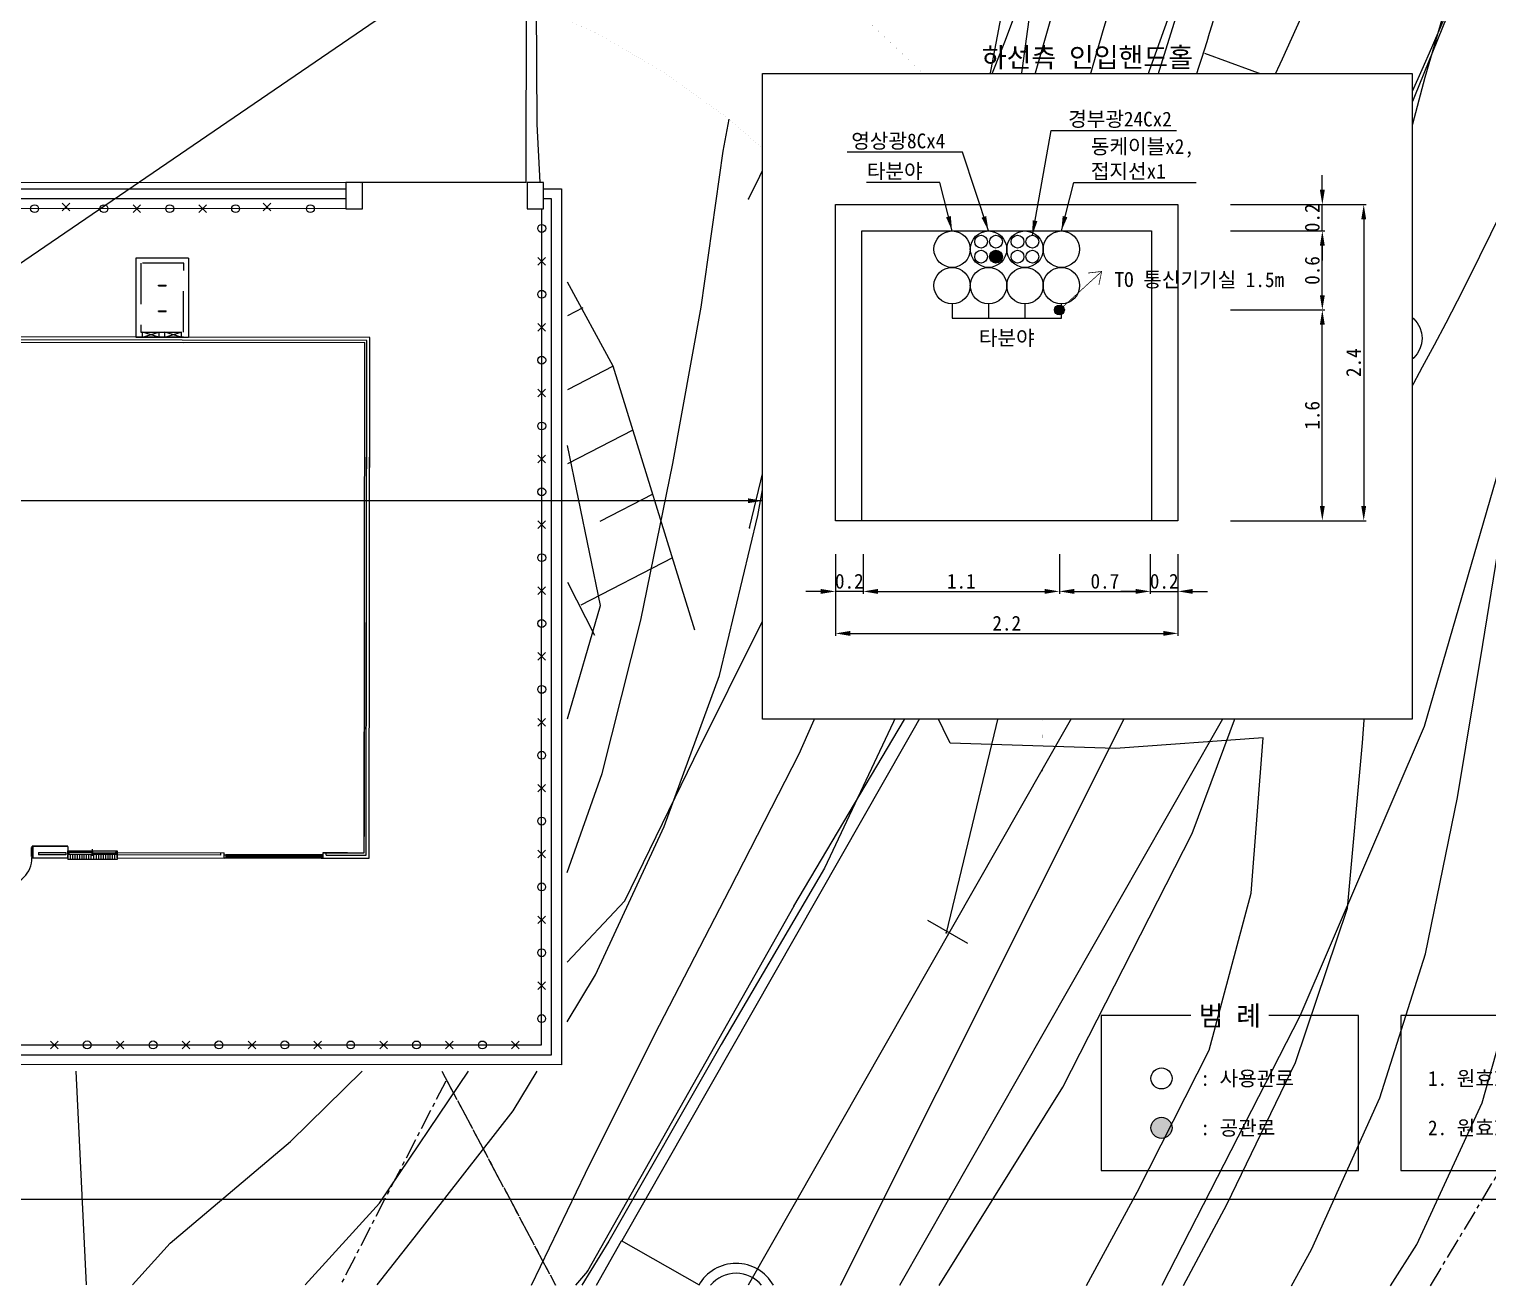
# Model space of a CAD drawing. Extents: x -137 to 172, y -7 to 127.
# Drawn here: x 54.57 to 98.86, y -1.41 to 36.76 of the extents above; entities that cross this region are included whole.
import ezdxf
from ezdxf.enums import TextEntityAlignment as Align

# ---------------------------------------------------------------- set-up
doc = ezdxf.new("R2010")
doc.units = 0
doc.set_wipeout_variables(frame=1)
doc.linetypes.add('CENTER', pattern=[2, 1.25, -0.25, 0.25, -0.25])
doc.linetypes.add('HIDDEN', pattern=[0.375, 0.25, -0.125])
doc.layers.get('Defpoints').update_dxf_attribs({"linetype": 'CONTINUOUS'})
for name, color, linetype in [('TT-BASE', 253, 'CONTINUOUS'), ('TX-LINE', 2, 'CONTINUOUS'), ('TZ-DIMS', 1, 'CONTINUOUS'), ('TZ-LEAL', 1, 'CONTINUOUS'), ('TZ-LINE', 7, 'CONTINUOUS'), ('TZ-TEX2', 3, 'CONTINUOUS'), ('TZ-TEXT', 6, 'CONTINUOUS')]:
    doc.layers.add(name, color=color, linetype=linetype)
doc.layers.add('TX-PAPR', color=2, linetype='CONTINUOUS', plot=False)
doc.styles.get("Standard").update_dxf_attribs({"font": 'GulimChe.ttf'})
doc.dimstyles.new('D150', dxfattribs={"dimscale": 0.15, "dimtxt": 3, "dimasz": 3, "dimexe": 0.5, "dimexo": 0.5, "dimgap": 0.5, "dimtad": 1, "dimdec": 0, "dimzin": 1, "dimdsep": 46, "dimlunit": 6, "dimtxsty": 'Standard', "dimcen": 1, "dimclrd": 1, "dimclre": 1, "dimclrt": 3, "dimadec": 0, "dimazin": 0, "dimtfac": 1, "dimtdec": 0, "dimtix": 1, "dimtmove": 2, "dimatfit": 3, "dimfxl": 0, "dimtvp": 2, "dimlwd": -1, "dimlwe": -1, "dimarcsym": 0})
doc.dimstyles.new('지시선150', dxfattribs={"dimscale": 0.15, "dimtxt": 3, "dimasz": 3, "dimexe": 0.5, "dimexo": 0.5, "dimgap": 0.5, "dimtad": 1, "dimdec": 0, "dimzin": 1, "dimdsep": 46, "dimlunit": 6, "dimtxsty": 'Standard', "dimcen": 1, "dimclrd": 6, "dimclre": 6, "dimclrt": 3, "dimadec": 0, "dimazin": 0, "dimtfac": 1, "dimtdec": 0, "dimtix": 1, "dimtmove": 2, "dimatfit": 3, "dimfxl": 0, "dimtvp": 2, "dimlwd": -1, "dimlwe": -1, "dimarcsym": 0})

# ---------------------------------------------------------------- blocks, each defined once
blk = doc.blocks.new('A$C7DB278B4')
at = {"layer": 'TT-BASE'}
for p, q in [((17, 50), (1470, 50)), ((21, 55), (21, 95)), ((21, 95), (59, 95)), ((21, 55), (59, 55)), ((30, 150), (1483, 150)), ((59, 80), (53, 78)), ((53, 78), (53, 72)), ((59, 70), (53, 72)), ((736, 77), (55, 77)), ((55, 77), (55, 73)), ((736, 73), (55, 73)), ((59, 95), (732, 95)), ((59, 80), (59, 95)), ((59, 81), (61, 80)), ((59, 69), (61, 71)), ((59, 55), (59, 70)), ((59, 55), (732, 55)), ((61, 80), (62, 79)), ((61, 71), (62, 72)), ((62, 79), (62, 77)), ((62, 72), (62, 73)), ((730, 80), (729, 79)), ((729, 79), (729, 77)), ((729, 72), (729, 73)), ((730, 71), (729, 72)), ((732, 81), (730, 80)), ((732, 69), (730, 71)), ((732, 105), (732, 145)), ((732, 145), (767, 145)), ((732, 105), (767, 105)), ((767, 95), (732, 95)), ((732, 95), (732, 80)), ((732, 80), (738, 78)), ((732, 70), (738, 72)), ((732, 70), (732, 55)), ((767, 55), (732, 55)), ((736, 77), (736, 73)), ((738, 78), (738, 72)), ((750, 200), (750, 0)), ((767, 130), (762, 128)), ((762, 122), (762, 128)), ((767, 120), (762, 122)), ((764, 123), (764, 127)), ((764, 127), (1445, 127)), ((764, 123), (1445, 123)), ((767, 130), (767, 145)), ((767, 145), (1441, 145)), ((767, 131), (770, 129)), ((767, 119), (770, 120)), ((767, 105), (767, 120)), ((767, 105), (1441, 105)), ((767, 95), (767, 55)), ((770, 129), (771, 128)), ((770, 120), (771, 121)), ((771, 128), (771, 127)), ((771, 121), (771, 123)), ((1438, 128), (1437, 127)), ((1438, 121), (1437, 123)), ((1439, 129), (1438, 128)), ((1439, 120), (1438, 121)), ((1441, 131), (1439, 129)), ((1441, 119), (1439, 120)), ((1479, 145), (1441, 145)), ((1441, 145), (1441, 130)), ((1441, 130), (1447, 128)), ((1441, 120), (1447, 122)), ((1441, 120), (1441, 105)), ((1479, 105), (1441, 105)), ((1445, 123), (1445, 127)), ((1447, 122), (1447, 128)), ((1479, 145), (1479, 105))]:
    blk.add_line(p, q, dxfattribs=at)
for points in [[(0, 50), (17, 50), (17, 99), (30, 99), (30, 101), (30, 150), (0, 150)], [(1500, 150), (1483, 150), (1483, 101), (1470, 101), (1470, 99), (1470, 50), (1500, 50)]]:
    blk.add_lwpolyline(points, close=True, dxfattribs=at)
blk = doc.blocks.new('*D18')
at = {"layer": 'Defpoints', "color": 0}
for p in [(79.054, 20.888), (79.894, 20.888), (79.054, 19.685)]:
    blk.add_point(p, dxfattribs=at)
at = {"layer": 'TZ-LINE', "color": 1}
for p, q in [((79.054, 20.813), (79.054, 19.61)), ((79.894, 20.813), (79.894, 19.61)), ((78.604, 19.685), (78.154, 19.685)), ((79.894, 19.685), (79.054, 19.685)), ((80.344, 19.685), (80.794, 19.685))]:
    blk.add_line(p, q, dxfattribs=at)
for points in [[(78.604, 19.76), (78.604, 19.61), (79.054, 19.685)], [(80.344, 19.76), (80.344, 19.61), (79.894, 19.685)]]:
    blk.add_solid(points, dxfattribs=at)
at = {"layer": 'TZ-LINE', "color": 3, "insert": (79.474, 19.991), "char_height": 0.45, "attachment_point": 5}
blk.add_mtext('0.2', dxfattribs=at)
blk = doc.blocks.new('*D19')
at = {"layer": 'Defpoints', "color": 0}
for p in [(88.614, 20.888), (89.454, 20.888), (89.454, 19.685)]:
    blk.add_point(p, dxfattribs=at)
at = {"layer": 'TZ-LINE', "color": 1}
for p, q in [((88.614, 20.813), (88.614, 19.61)), ((89.454, 20.813), (89.454, 19.61)), ((88.164, 19.685), (87.714, 19.685)), ((88.614, 19.685), (89.454, 19.685)), ((89.904, 19.685), (90.354, 19.685))]:
    blk.add_line(p, q, dxfattribs=at)
for points in [[(88.164, 19.76), (88.164, 19.61), (88.614, 19.685)], [(89.904, 19.76), (89.904, 19.61), (89.454, 19.685)]]:
    blk.add_solid(points, dxfattribs=at)
at = {"layer": 'TZ-LINE', "color": 3, "insert": (89.034, 19.991), "char_height": 0.45, "attachment_point": 5}
blk.add_mtext('0.2', dxfattribs=at)
blk = doc.blocks.new('*D20')
at = {"layer": 'Defpoints', "color": 0}
for p in [(79.054, 20.888), (89.454, 20.888), (89.454, 18.409)]:
    blk.add_point(p, dxfattribs=at)
at = {"layer": 'TZ-LINE', "color": 1}
for p, q in [((79.054, 20.813), (79.054, 18.334)), ((89.454, 20.813), (89.454, 18.334)), ((79.504, 18.409), (89.004, 18.409))]:
    blk.add_line(p, q, dxfattribs=at)
for points in [[(79.504, 18.484), (79.504, 18.334), (79.054, 18.409)], [(89.004, 18.484), (89.004, 18.334), (89.454, 18.409)]]:
    blk.add_solid(points, dxfattribs=at)
at = {"layer": 'TZ-LINE', "color": 3, "insert": (84.254, 18.715), "char_height": 0.45, "attachment_point": 5}
blk.add_mtext('2.2', dxfattribs=at)
blk = doc.blocks.new('*D21')
at = {"layer": 'Defpoints', "color": 0}
for p in [(79.894, 20.888), (85.854, 20.888), (85.854, 19.685)]:
    blk.add_point(p, dxfattribs=at)
at = {"layer": 'TZ-LINE', "color": 1}
for p, q in [((79.894, 20.813), (79.894, 19.61)), ((85.854, 20.813), (85.854, 19.61)), ((80.344, 19.685), (85.404, 19.685))]:
    blk.add_line(p, q, dxfattribs=at)
for points in [[(80.344, 19.76), (80.344, 19.61), (79.894, 19.685)], [(85.404, 19.76), (85.404, 19.61), (85.854, 19.685)]]:
    blk.add_solid(points, dxfattribs=at)
at = {"layer": 'TZ-LINE', "color": 3, "insert": (82.874, 19.991), "char_height": 0.45, "attachment_point": 5}
blk.add_mtext('1.1', dxfattribs=at)
blk = doc.blocks.new('*D22')
at = {"layer": 'Defpoints', "color": 0}
for p in [(85.854, 20.888), (88.614, 20.888), (88.614, 19.685)]:
    blk.add_point(p, dxfattribs=at)
at = {"layer": 'TZ-LINE', "color": 1}
for p, q in [((85.854, 20.813), (85.854, 19.61)), ((88.614, 20.813), (88.614, 19.61)), ((86.304, 19.685), (88.164, 19.685))]:
    blk.add_line(p, q, dxfattribs=at)
for points in [[(86.304, 19.76), (86.304, 19.61), (85.854, 19.685)], [(88.164, 19.76), (88.164, 19.61), (88.614, 19.685)]]:
    blk.add_solid(points, dxfattribs=at)
at = {"layer": 'TZ-LINE', "color": 3, "insert": (87.234, 19.991), "char_height": 0.45, "attachment_point": 5}
blk.add_mtext('0.7', dxfattribs=at)
blk = doc.blocks.new('*D23')
at = {"layer": 'Defpoints', "color": 0}
for p in [(90.971, 28.232), (93.837, 28.232), (90.971, 21.832)]:
    blk.add_point(p, dxfattribs=at)
at = {"layer": 'TZ-LINE', "color": 1}
for p, q in [((91.046, 28.232), (93.912, 28.232)), ((93.837, 22.282), (93.837, 27.782)), ((91.046, 21.832), (93.912, 21.832))]:
    blk.add_line(p, q, dxfattribs=at)
for points in [[(93.762, 27.782), (93.912, 27.782), (93.837, 28.232)], [(93.762, 22.282), (93.912, 22.282), (93.837, 21.832)]]:
    blk.add_solid(points, dxfattribs=at)
at = {"layer": 'TZ-LINE', "color": 3, "insert": (93.531, 25.032), "char_height": 0.45, "attachment_point": 5, "rotation": 90}
blk.add_mtext('1.6', dxfattribs=at)
blk = doc.blocks.new('*D24')
at = {"layer": 'Defpoints', "color": 0}
for p in [(90.971, 30.632), (93.837, 30.632), (90.971, 28.232)]:
    blk.add_point(p, dxfattribs=at)
at = {"layer": 'TZ-LINE', "color": 1}
for p, q in [((91.046, 30.632), (93.912, 30.632)), ((93.837, 28.682), (93.837, 30.182)), ((91.046, 28.232), (93.912, 28.232))]:
    blk.add_line(p, q, dxfattribs=at)
for points in [[(93.762, 30.182), (93.912, 30.182), (93.837, 30.632)], [(93.762, 28.682), (93.912, 28.682), (93.837, 28.232)]]:
    blk.add_solid(points, dxfattribs=at)
at = {"layer": 'TZ-LINE', "color": 3, "insert": (93.531, 29.432), "char_height": 0.45, "attachment_point": 5, "rotation": 90}
blk.add_mtext('0.6', dxfattribs=at)
blk = doc.blocks.new('*D25')
at = {"layer": 'Defpoints', "color": 0}
for p in [(90.971, 31.432), (93.837, 31.432), (90.971, 30.632)]:
    blk.add_point(p, dxfattribs=at)
at = {"layer": 'TZ-LINE', "color": 1}
for p, q in [((93.837, 31.882), (93.837, 32.332)), ((91.046, 31.432), (93.912, 31.432)), ((93.837, 30.632), (93.837, 31.432)), ((91.046, 30.632), (93.912, 30.632)), ((93.837, 30.182), (93.837, 29.732))]:
    blk.add_line(p, q, dxfattribs=at)
for points in [[(93.762, 31.882), (93.912, 31.882), (93.837, 31.432)], [(93.762, 30.182), (93.912, 30.182), (93.837, 30.632)]]:
    blk.add_solid(points, dxfattribs=at)
at = {"layer": 'TZ-LINE', "color": 3, "insert": (93.531, 31.032), "char_height": 0.45, "attachment_point": 5, "rotation": 90}
blk.add_mtext('0.2', dxfattribs=at)
blk = doc.blocks.new('*D26')
at = {"layer": 'Defpoints', "color": 0}
for p in [(90.971, 31.432), (90.971, 21.832), (95.094, 21.832)]:
    blk.add_point(p, dxfattribs=at)
at = {"layer": 'TZ-LINE', "color": 1}
for p, q in [((91.046, 31.432), (95.169, 31.432)), ((95.094, 30.982), (95.094, 22.282)), ((91.046, 21.832), (95.169, 21.832))]:
    blk.add_line(p, q, dxfattribs=at)
for points in [[(95.019, 30.982), (95.169, 30.982), (95.094, 31.432)], [(95.019, 22.282), (95.169, 22.282), (95.094, 21.832)]]:
    blk.add_solid(points, dxfattribs=at)
at = {"layer": 'TZ-LINE', "color": 3, "insert": (94.788, 26.632), "char_height": 0.45, "attachment_point": 5, "rotation": 90}
blk.add_mtext('2.4', dxfattribs=at)

msp = doc.modelspace()

# ---------------------------------------------------------------- hatches: boundary and pattern name
at = {"layer": 'TZ-LINE', "ltscale": 2}
h = msp.add_hatch(color=256, dxfattribs=at)
h.dxf.hatch_style = 1
h.paths.add_polyline_path([(88.632, 3.392, 1), (89.272, 3.392, 1)])

# ---------------------------------------------------------------- linework, layer by layer
at = {"layer": 'TT-BASE', "linetype": 'ByBlock'}
for p, q in [((69.664, 32.108), (69.68, 50.947)), ((25.134, 31.914), (64.186, 31.909)), ((70.186, 31.909), (70.709, 31.909)), ((70.211, 31.909), (70.734, 31.909)), ((70.734, 31.909), (70.731, 5.309)), ((64.186, 31.609), (25.434, 31.614)), ((70.409, 31.609), (70.186, 31.609)), ((70.434, 31.609), (70.211, 31.609)), ((70.431, 5.609), (70.434, 31.609)), ((64.186, 31.309), (25.734, 31.314)), ((70.131, 5.909), (70.134, 31.309)), ((25.731, 5.914), (70.131, 5.909)), ((25.431, 5.614), (70.431, 5.609)), ((70.731, 5.309), (25.131, 5.314))]:
    msp.add_line(p, q, dxfattribs=at)
at = {"layer": 'TT-BASE', "linetype": 'Continuous'}
for p, q in [((96.962, 35.305), (99.701, 44.751)), ((96.962, 35.305), (99.701, 44.751)), ((90.835, 41.812), (88.282, 34.678)), ((90.835, 41.812), (88.282, 34.678)), ((87.18, 36.726), (88.557, 41.3)), ((87.18, 36.726), (88.557, 41.3)), ((84.194, 36.379), (85.965, 41.072)), ((84.194, 36.379), (85.965, 41.072)), ((83.409, 33.564), (84.22, 37.882)), ((83.409, 33.564), (84.22, 37.882)), ((69.999, 33.879), (69.976, 37.495)), ((69.999, 33.879), (69.976, 37.495)), ((84.37, 32.784), (85.738, 37.557)), ((84.37, 32.784), (85.738, 37.557)), ((97.754, 37.459), (93.881, 27.933)), ((83.184, 33.833), (84.194, 36.379)), ((83.184, 33.833), (84.194, 36.379)), ((85.898, 32.258), (87.18, 36.726)), ((85.898, 32.258), (87.18, 36.726)), ((94.683, 26.683), (96.962, 35.305)), ((94.683, 26.683), (96.962, 35.305)), ((83.958, 32.884), (84.602, 34.62)), ((88.282, 34.678), (86.234, 29.533)), ((88.282, 34.678), (86.234, 29.533)), ((70.086, 32.108), (69.999, 33.879)), ((70.086, 32.108), (69.999, 33.879)), ((75.647, 33.056), (75.824, 34.026)), ((75.647, 33.056), (75.824, 34.026)), ((74.978, 28.317), (75.647, 33.056)), ((74.978, 28.317), (75.647, 33.056)), ((84.279, 32.465), (84.37, 32.784)), ((84.279, 32.465), (84.37, 32.784)), ((85.565, 30.622), (85.898, 32.258)), ((85.565, 30.622), (85.898, 32.258)), ((87.781, 31.942), (86.953, 28.232)), ((78.432, 31.39), (78.47, 31.603)), ((78.432, 31.39), (78.47, 31.603)), ((77.559, 26.742), (78.432, 31.39)), ((77.559, 26.742), (78.432, 31.39)), ((80.521, 27.588), (80.942, 28.545)), ((80.521, 27.588), (80.942, 28.545)), ((88.829, 28.482), (87.748, 26.587)), ((74.111, 23.569), (74.978, 28.317)), ((74.111, 23.569), (74.978, 28.317)), ((93.881, 27.933), (79.197, -1.393)), ((78.635, 23.19), (80.521, 27.588)), ((78.635, 23.19), (80.521, 27.588)), ((80.191, 22.732), (81.832, 27.155)), ((91.761, 27.066), (92.978, 26.374)), ((91.761, 27.066), (92.978, 26.374)), ((76.691, 21.994), (77.559, 26.742)), ((76.691, 21.994), (77.559, 26.742)), ((81.222, 23.518), (82.077, 26.734)), ((81.222, 23.518), (82.077, 26.734)), ((92.575, 26.779), (88.507, 24.726)), ((92.575, 26.779), (88.507, 24.726)), ((92.359, 18.959), (94.683, 26.683)), ((92.359, 18.959), (94.683, 26.683)), ((95.58, 24.724), (92.575, 26.779)), ((95.58, 24.724), (92.575, 26.779)), ((92.304, 26.501), (76.398, -1.391)), ((81.731, 23.343), (82.463, 26.029)), ((81.731, 23.343), (82.463, 26.029)), ((95.778, 24.519), (81.001, -1.394)), ((95.416, 19.911), (95.58, 24.724)), ((95.416, 19.911), (95.58, 24.724)), ((99.585, 24.721), (96.93, 15.58)), ((99.585, 24.721), (96.93, 15.58)), ((71.92, 19.256), (70.912, 24.112)), ((71.92, 19.256), (70.912, 24.112)), ((73.143, 18.816), (74.111, 23.569)), ((73.143, 18.816), (74.111, 23.569)), ((79.84, 19.045), (81.222, 23.518)), ((79.84, 19.045), (81.222, 23.518)), ((76.848, 18.797), (78.635, 23.19)), ((76.848, 18.797), (78.635, 23.19)), ((80.868, 18.494), (81.731, 23.343)), ((80.868, 18.494), (81.731, 23.343)), ((83.795, 23.051), (83.488, 22.228)), ((83.795, 23.051), (83.488, 22.228)), ((98.71, 18.07), (99.478, 22.814)), ((98.71, 18.07), (99.478, 22.814)), ((83.488, 22.228), (80.896, 15.893)), ((83.488, 22.228), (80.896, 15.893)), ((75.528, 17.131), (76.691, 21.994)), ((75.528, 17.131), (76.691, 21.994)), ((84.493, 20.878), (72.562, -0.044)), ((95.052, 15.087), (95.416, 19.911)), ((95.052, 15.087), (95.416, 19.911)), ((70.911, 15.819), (71.92, 19.256)), ((70.911, 15.819), (71.92, 19.256)), ((84.845, 19.412), (82.417, 9.31)), ((71.97, 14.152), (73.143, 18.816)), ((71.97, 14.152), (73.143, 18.816)), ((74.752, 14.589), (76.848, 18.797)), ((74.752, 14.589), (76.848, 18.797)), ((77.948, 14.747), (79.84, 19.045)), ((77.948, 14.747), (79.84, 19.045)), ((89.882, 12.33), (92.359, 18.959)), ((89.882, 12.33), (92.359, 18.959)), ((82.538, 15.072), (80.868, 18.494)), ((82.538, 15.072), (80.868, 18.494)), ((97.937, 13.427), (98.71, 18.07)), ((97.937, 13.427), (98.71, 18.07)), ((73.852, 12.543), (75.528, 17.131)), ((73.852, 12.543), (75.528, 17.131)), ((80.896, 15.893), (78.72, 11.28)), ((80.896, 15.893), (78.72, 11.28)), ((96.93, 15.58), (93.158, 6.784)), ((96.93, 15.58), (93.158, 6.784)), ((87.552, 14.918), (82.538, 15.072)), ((87.552, 14.918), (82.538, 15.072)), ((92.041, 15.239), (87.552, 14.918)), ((92.041, 15.239), (87.552, 14.918)), ((91.673, 10.515), (92.041, 15.239)), ((91.673, 10.515), (92.041, 15.239)), ((94.599, 10.059), (95.052, 15.087)), ((94.599, 10.059), (95.052, 15.087)), ((75.848, 10.638), (77.948, 14.747)), ((75.848, 10.638), (77.948, 14.747)), ((72.661, 10.282), (74.752, 14.589)), ((72.661, 10.282), (74.752, 14.589)), ((70.91, 11.147), (71.97, 14.152)), ((70.91, 11.147), (71.97, 14.152)), ((96.97, 8.673), (97.937, 13.427)), ((96.97, 8.673), (97.937, 13.427)), ((71.771, 8.035), (73.852, 12.543)), ((71.771, 8.035), (73.852, 12.543)), ((85.955, 4.628), (89.882, 12.33)), ((85.955, 4.628), (89.882, 12.33)), ((78.72, 11.28), (75.579, 5.92)), ((78.72, 11.28), (75.579, 5.92)), ((73.562, 6.221), (75.848, 10.638)), ((73.562, 6.221), (75.848, 10.638)), ((70.91, 8.426), (72.661, 10.282)), ((70.91, 8.426), (72.661, 10.282)), ((90.405, 5.747), (91.673, 10.515)), ((90.405, 5.747), (91.673, 10.515)), ((77.785, 10.127), (71.519, -0.962)), ((93.027, 5.376), (94.599, 10.059)), ((93.027, 5.376), (94.599, 10.059)), ((81.85, 9.696), (83.066, 9.002)), ((81.85, 9.696), (83.066, 9.002)), ((95.583, 4.3), (96.97, 8.673)), ((95.583, 4.3), (96.97, 8.673)), ((98.694, 4.152), (99.971, 8.721)), ((98.694, 4.152), (99.971, 8.721)), ((70.91, 6.614), (71.771, 8.035)), ((70.91, 6.614), (71.771, 8.035)), ((93.158, 6.784), (88.961, -1.401)), ((93.158, 6.784), (88.961, -1.401)), ((71.466, 2.013), (73.562, 6.221)), ((71.466, 2.013), (73.562, 6.221)), ((75.579, 5.92), (72.168, -0.055)), ((75.579, 5.92), (72.168, -0.055)), ((88.214, 1.435), (90.405, 5.747)), ((88.214, 1.435), (90.405, 5.747)), ((90.936, 1.068), (93.027, 5.376)), ((90.936, 1.068), (93.027, 5.376)), ((62.508, 2.974), (64.683, 5.108)), ((62.508, 2.974), (64.683, 5.108)), ((65.203, 1.104), (67.909, 5.108)), ((65.203, 1.104), (67.909, 5.108)), ((69.27, 3.907), (69.997, 5.108)), ((69.27, 3.907), (69.997, 5.108)), ((82.199, -1.395), (85.955, 4.628)), ((82.199, -1.395), (85.955, 4.628)), ((93.506, -0.308), (95.583, 4.3)), ((93.506, -0.308), (95.583, 4.3)), ((96.703, -0.15), (98.694, 4.152)), ((96.703, -0.15), (98.694, 4.152)), ((66.256, 0.055), (69.27, 3.907)), ((66.256, 0.055), (69.27, 3.907)), ((58.855, -0.109), (62.508, 2.974)), ((58.855, -0.109), (62.508, 2.974)), ((69.823, -1.386), (71.466, 2.013)), ((69.823, -1.386), (71.466, 2.013)), ((86.672, -1.399), (88.214, 1.435)), ((86.672, -1.399), (88.214, 1.435)), ((62.951, -1.38), (65.203, 1.104)), ((62.951, -1.38), (65.203, 1.104)), ((89.626, -1.401), (90.936, 1.068)), ((89.626, -1.401), (90.936, 1.068)), ((65.132, -1.382), (66.256, 0.055)), ((65.132, -1.382), (66.256, 0.055)), ((57.707, -1.376), (58.855, -0.109)), ((57.707, -1.376), (58.855, -0.109)), ((72.168, -0.055), (71.355, -1.387)), ((72.168, -0.055), (71.355, -1.387)), ((71.792, -1.387), (72.559, -0.043)), ((74.922, -1.39), (72.559, -0.042)), ((74.921, -1.39), (72.559, -0.043)), ((92.904, -1.404), (93.506, -0.308)), ((92.904, -1.404), (93.506, -0.308)), ((95.912, -1.406), (96.703, -0.15)), ((95.912, -1.406), (96.703, -0.15)), ((71.519, -0.962), (71.159, -1.387))]:
    msp.add_line(p, q, dxfattribs=at)
at = {"layer": 'TT-BASE'}
for p, q in [((87.781, 31.942), (90.657, 41.187)), ((84.602, 34.62), (85.132, 38.544)), ((92.429, 35.228), (90.269, 36.018)), ((86.443, 29.171), (89.582, 34.14)), ((90.738, 33.717), (89.582, 34.14)), ((77.082, 32.96), (76.408, 31.605)), ((44.641, 32.12), (64.641, 32.105)), ((69.664, 32.108), (64.686, 32.108)), ((55.569, 31.478), (55.8, 31.247)), ((55.8, 31.478), (55.569, 31.247)), ((61.673, 31.477), (61.904, 31.246)), ((61.904, 31.477), (61.673, 31.246)), ((88.136, 31.888), (90.536, 30.376)), ((57.723, 31.426), (57.954, 31.194)), ((57.954, 31.426), (57.723, 31.194)), ((59.723, 31.426), (59.954, 31.194)), ((59.954, 31.426), (59.723, 31.194)), ((76.445, 21.613), (78.772, 31.277)), ((87.07, 30.196), (88.455, 29.323)), ((70.25, 29.824), (70.018, 29.593)), ((70.019, 29.824), (70.25, 29.593)), ((58.495, 28.985), (58.725, 28.985)), ((58.495, 28.962), (58.495, 28.985)), ((58.495, 28.985), (58.725, 28.985)), ((58.495, 28.962), (58.725, 28.962)), ((58.495, 28.962), (58.725, 28.962)), ((58.725, 28.962), (58.725, 28.985)), ((72.299, 26.523), (70.912, 29.081)), ((95.99, 28.208), (95.976, 28.885)), ((95.99, 28.208), (95.976, 28.885)), ((58.494, 28.205), (58.724, 28.205)), ((58.494, 28.182), (58.494, 28.205)), ((58.494, 28.205), (58.724, 28.205)), ((58.494, 28.182), (58.494, 28.205)), ((58.494, 28.182), (58.724, 28.182)), ((58.494, 28.182), (58.724, 28.182)), ((58.724, 28.182), (58.724, 28.205)), ((71.381, 28.3), (70.912, 28.058)), ((70.018, 27.824), (70.25, 27.593)), ((70.25, 27.824), (70.018, 27.593)), ((87.199, 27.751), (88.796, 26.745)), ((96.033, 27.26), (96.046, 27.464)), ((96.033, 27.26), (96.046, 27.464)), ((64.916, 27.4), (41.828, 27.429)), ((64.826, 27.31), (41.928, 27.339)), ((53.758, 27.254), (59.257, 27.247)), ((53.758, 27.254), (64.758, 27.24)), ((64.748, 19.115), (64.758, 27.24)), ((64.806, 11.67), (64.826, 27.31)), ((64.817, 20.24), (64.826, 27.31)), ((64.896, 11.58), (64.916, 27.4)), ((64.907, 20.14), (64.916, 27.4)), ((95.96, 27.369), (96.118, 27.377)), ((95.96, 27.369), (96.118, 27.377)), ((95.104, 26.354), (95.474, 26.744)), ((95.104, 26.354), (95.474, 26.744)), ((72.299, 26.523), (70.912, 25.807)), ((74.787, 18.507), (72.299, 26.523)), ((70.018, 25.824), (70.249, 25.593)), ((70.249, 25.824), (70.018, 25.593)), ((72.901, 24.583), (70.911, 23.556)), ((79.862, 18.756), (83.322, 24.232)), ((70.018, 23.824), (70.249, 23.593)), ((70.249, 23.824), (70.018, 23.593)), ((82.805, 23.428), (83.912, 22.731)), ((73.503, 22.643), (71.893, 21.811)), ((81.474, 16.336), (80.191, 22.732)), ((70.018, 21.824), (70.249, 21.593)), ((70.249, 21.824), (70.018, 21.593)), ((81.739, 21.736), (84.531, 19.977)), ((74.105, 20.703), (71.319, 19.265)), ((70.911, 19.961), (71.739, 18.357)), ((80.673, 20.044), (82.041, 19.181)), ((83.887, 18.954), (84.668, 20.195)), ((70.017, 19.824), (70.249, 19.593)), ((70.249, 19.824), (70.017, 19.593)), ((64.738, 11.74), (64.748, 19.115)), ((70.017, 17.824), (70.249, 17.593)), ((70.249, 17.824), (70.017, 17.593)), ((86.786, 16.375), (85.304, 17.718)), ((86.786, 16.375), (85.304, 17.718)), ((86.786, 16.375), (85.304, 17.718)), ((85.374, 16.306), (86.717, 17.788)), ((85.374, 16.306), (86.717, 17.788)), ((85.374, 16.306), (86.717, 17.788)), ((77.785, 10.127), (81.474, 16.336)), ((70.017, 15.824), (70.248, 15.593)), ((70.248, 15.824), (70.017, 15.593)), ((70.017, 13.824), (70.248, 13.593)), ((70.248, 13.824), (70.017, 13.593)), ((55.739, 11.942), (54.655, 11.944)), ((54.655, 11.943), (55.739, 11.941)), ((54.851, 11.753), (55.678, 11.751)), ((55.738, 11.706), (55.738, 11.541)), ((57.238, 11.54), (55.738, 11.541)), ((55.739, 11.941), (55.739, 11.776)), ((55.739, 11.931), (55.739, 11.781)), ((55.813, 11.706), (55.813, 11.541)), ((55.883, 11.706), (55.883, 11.541)), ((55.953, 11.706), (55.953, 11.541)), ((56.023, 11.706), (56.023, 11.541)), ((56.093, 11.706), (56.093, 11.541)), ((56.163, 11.706), (56.163, 11.541)), ((56.233, 11.706), (56.233, 11.541)), ((56.303, 11.706), (56.303, 11.541)), ((56.373, 11.706), (56.373, 11.541)), ((56.443, 11.706), (56.443, 11.541)), ((56.523, 11.705), (56.523, 11.54)), ((56.603, 11.705), (56.603, 11.54)), ((56.673, 11.705), (56.673, 11.54)), ((56.743, 11.705), (56.743, 11.54)), ((56.813, 11.705), (56.813, 11.54)), ((56.883, 11.705), (56.883, 11.54)), ((56.953, 11.705), (56.953, 11.54)), ((57.023, 11.705), (57.023, 11.54)), ((57.093, 11.705), (57.093, 11.54)), ((57.163, 11.705), (57.163, 11.54)), ((57.239, 11.74), (57.238, 11.59)), ((57.238, 11.59), (57.239, 11.74)), ((57.238, 11.705), (57.238, 11.54)), ((60.388, 11.676), (57.238, 11.68)), ((57.238, 11.59), (60.488, 11.585)), ((57.239, 11.75), (60.489, 11.745)), ((60.388, 11.676), (60.389, 11.746)), ((60.388, 11.676), (60.389, 11.746)), ((60.488, 11.585), (60.489, 11.745)), ((63.438, 11.682), (60.538, 11.685)), ((63.438, 11.642), (60.538, 11.645)), ((63.438, 11.622), (60.538, 11.625)), ((63.438, 11.582), (60.538, 11.585)), ((63.488, 11.582), (64.896, 11.58)), ((63.489, 11.742), (64.738, 11.74)), ((63.588, 11.672), (63.589, 11.742)), ((63.588, 11.672), (64.806, 11.67)), ((64.739, 11.93), (64.738, 11.93)), ((70.016, 11.824), (70.248, 11.593)), ((70.248, 11.824), (70.016, 11.593)), ((70.016, 9.824), (70.248, 9.593)), ((70.248, 9.824), (70.016, 9.593)), ((70.016, 7.824), (70.247, 7.593)), ((70.247, 7.824), (70.016, 7.593)), ((55.216, 6.026), (55.447, 5.795)), ((55.447, 6.026), (55.216, 5.795)), ((57.216, 6.026), (57.447, 5.794)), ((57.447, 6.026), (57.216, 5.794)), ((59.216, 6.026), (59.447, 5.794)), ((59.447, 6.026), (59.216, 5.794)), ((61.216, 6.025), (61.447, 5.794)), ((61.447, 6.025), (61.216, 5.794)), ((63.216, 6.025), (63.447, 5.794)), ((63.447, 6.025), (63.216, 5.794)), ((65.216, 6.025), (65.447, 5.794)), ((65.447, 6.025), (65.216, 5.794)), ((67.216, 6.025), (67.447, 5.793)), ((67.447, 6.025), (67.216, 5.793)), ((69.216, 6.024), (69.447, 5.793)), ((69.447, 6.024), (69.216, 5.793)), ((56.314, -1.375), (55.995, 5.109))]:
    msp.add_line(p, q, dxfattribs=at)
at = {"layer": 'TT-BASE', "ltscale": 0.1}
for p, q in [((57.811, 29.809), (57.808, 27.409)), ((59.412, 29.807), (57.811, 29.809)), ((59.412, 29.807), (59.408, 27.407)), ((57.808, 27.409), (59.408, 27.407)), ((57.808, 27.409), (59.408, 27.407)), ((64.747, 18.74), (64.739, 12.24)), ((54.684, 11.594), (54.685, 11.944)), ((54.851, 11.753), (54.85, 11.683)), ((55.678, 11.751), (55.678, 11.681)), ((64.238, 11.741), (63.489, 11.742)), ((63.589, 11.742), (63.489, 11.742)), ((63.489, 11.742), (63.489, 11.582))]:
    msp.add_line(p, q, dxfattribs=at)
at = {"layer": 'TT-BASE', "linetype": 'HIDDEN', "ltscale": 8}
for p, q in [((58.508, 27.408), (58.008, 27.559)), ((58.508, 27.408), (58.008, 27.559)), ((58.008, 27.409), (58.508, 27.558)), ((58.008, 27.409), (58.508, 27.558)), ((58.009, 27.409), (58.509, 27.558)), ((58.009, 27.409), (58.509, 27.558)), ((59.185, 27.407), (58.685, 27.558)), ((59.185, 27.407), (58.685, 27.558)), ((58.685, 27.408), (59.186, 27.557)), ((58.685, 27.408), (59.186, 27.557))]:
    msp.add_line(p, q, dxfattribs=at)
at = {"layer": 'TT-BASE', "linetype": 'CENTER', "ltscale": 0.5}
for p, q in [((97.121, -1.407), (101.281, 5.511)), ((67.104, 5.108), (70.552, -1.386)), ((67.219, 4.806), (64.02, -1.381)), ((67.265, 4.805), (70.552, -1.386))]:
    msp.add_line(p, q, dxfattribs=at)
at = {"layer": 'TT-BASE', "linetype": 'ByBlock', "const_width": 0.001}
for points in [[(89.871, 19.767, 0.273281), (69.671, 42.948)], [(85.359, 13.326, 0.315084), (69.667, 37.623)]]:
    msp.add_lwpolyline(points, format="xyb", dxfattribs=at)
msp.add_lwpolyline([(69.664, 32.108), (70.912, 32.108), (70.909, 5.108), (24.909, 5.113), (24.912, 32.113), (64.686, 32.108)], dxfattribs=at)
at = {"layer": 'TT-BASE', "linetype": 'ByBlock'}
for points in [[(64.686, 31.309), (64.686, 32.108), (64.186, 32.108), (64.186, 31.309)], [(70.186, 31.309), (70.186, 32.108), (69.686, 32.108), (69.686, 31.309)]]:
    msp.add_lwpolyline(points, close=True, dxfattribs=at)
at = {"layer": 'TT-BASE', "linetype": 'HIDDEN', "ltscale": 5}
msp.add_lwpolyline([(57.961, 29.659), (57.958, 27.559), (59.258, 27.557), (59.261, 29.657), (57.961, 29.659)], dxfattribs=at)
for points in [[(58.008, 27.559), (58.508, 27.558), (58.508, 27.408), (58.008, 27.409)], [(58.008, 27.559), (58.508, 27.558), (58.508, 27.408), (58.008, 27.409)], [(58.009, 27.559), (58.509, 27.558), (58.509, 27.408), (58.009, 27.409)], [(58.009, 27.559), (58.509, 27.558), (58.509, 27.408), (58.009, 27.409)], [(58.686, 27.558), (59.186, 27.557), (59.185, 27.407), (58.685, 27.408)], [(58.686, 27.558), (59.186, 27.557), (59.185, 27.407), (58.685, 27.408)]]:
    msp.add_lwpolyline(points, close=True, dxfattribs=at)
at = {"layer": 'TT-BASE', "ltscale": 0.1}
msp.add_lwpolyline([(53.814, 11.595), (53.813, 10.755, 0.414214), (54.654, 11.594, 0.414214)], format="xyb", dxfattribs=at)
msp.add_lwpolyline([(54.684, 11.594), (54.654, 11.594), (54.655, 11.634), (54.64, 11.634), (54.64, 11.904), (54.655, 11.904), (54.655, 11.944), (54.685, 11.944)], close=True, dxfattribs=at)
for points in [[(54.654, 11.593), (55.738, 11.591), (55.738, 11.681)], [(55.678, 11.681), (54.85, 11.683)]]:
    msp.add_lwpolyline(points, dxfattribs=at)
at = {"layer": 'TT-BASE'}
for points in [[(60.488, 11.685), (60.538, 11.685), (60.538, 11.585), (60.488, 11.585)], [(60.488, 11.685), (60.538, 11.685), (60.538, 11.585), (60.488, 11.585)], [(63.488, 11.682), (63.438, 11.682), (63.438, 11.582), (63.488, 11.582)], [(63.488, 11.682), (63.438, 11.682), (63.438, 11.582), (63.488, 11.582)]]:
    msp.add_lwpolyline(points, close=True, dxfattribs=at)
for centre, radius in [((54.734, 31.31), 0.12), ((56.838, 31.31), 0.12), ((58.838, 31.31), 0.12), ((60.838, 31.31), 0.12), ((63.108, 31.309), 0.12), ((70.134, 30.709), 0.12), ((70.134, 28.709), 0.12), ((96.027, 27.373), 0.837), ((96.027, 27.373), 0.837), ((70.134, 26.709), 0.12), ((70.134, 24.709), 0.12), ((70.133, 22.709), 0.12), ((70.133, 20.709), 0.12), ((70.133, 18.709), 0.12), ((70.133, 16.709), 0.12), ((70.132, 14.709), 0.12), ((70.132, 12.709), 0.12), ((70.132, 10.709), 0.12), ((70.132, 8.709), 0.12), ((70.132, 6.709), 0.12), ((56.331, 5.91), 0.12), ((58.331, 5.91), 0.12), ((60.331, 5.91), 0.12), ((62.331, 5.91), 0.12), ((64.331, 5.909), 0.12), ((66.331, 5.909), 0.12), ((68.331, 5.909), 0.12)]:
    msp.add_circle(centre, radius, dxfattribs=at)
at = {"layer": 'TT-BASE', "linetype": 'Continuous'}
msp.add_circle((92.381, 26.643), 0.7, dxfattribs=at)
msp.add_circle((92.381, 26.643), 0.7, dxfattribs=at)
for centre, radius, start, end in [((5.436, 76.038), 96, 330.30565, 356.65868), ((5.436, 76.038), 100, 330.30565, 356.79065), ((5.436, 76.038), 104, 330.30565, 356.91245), ((76.034, -2.024), 1.3, 29.1039, 150.8047), ((76.034, -2.024), 1.3, 29.1039, 150.8047), ((76.034, -2.024), 1, 39.2423, 140.6663), ((76.034, -2.024), 1, 39.2423, 140.6663), ((76.034, -2.024), 1, 39.2423, 140.6663)]:
    msp.add_arc(centre, radius, start, end, dxfattribs=at)
at = {"layer": 'TT-BASE'}
msp.add_arc((46.378, 49.931), 46, 339.9218, 350.4224, dxfattribs=at)
for p in [(84.602, 34.62), (87.781, 31.942), (76.408, 31.605), (93.881, 27.933), (92.381, 26.643), (92.415, 26.683), (80.191, 22.732), (76.445, 21.613), (82.19, 18.848), (81.474, 16.336), (77.785, 10.127), (82.417, 9.31), (82.474, 9.269), (71.519, -0.962)]:
    msp.add_point(p, dxfattribs=at)
at = {"layer": 'TZ-LINE', "ltscale": 2, "elevation": 0.232}
for points in [[(89.841, 6.801), (87.124, 6.801), (87.124, 2.095), (94.934, 2.095), (94.934, 6.801), (92.217, 6.801)], [(105.82, 6.801), (96.221, 6.801), (96.221, 2.095), (117.906, 2.095), (117.906, 6.801), (108.195, 6.801)]]:
    msp.add_lwpolyline(points, dxfattribs=at)
at = {"layer": 'TZ-LINE', "ltscale": 2}
for centre in [(88.952, 4.892, 0.232), (88.952, 3.392, 0.232)]:
    msp.add_circle(centre, 0.32, dxfattribs=at)

# ---------------------------------------------------------------- block references
at = {"layer": 'TT-BASE', "xscale": -0.001, "yscale": 0.001, "zscale": 0.001, "rotation": 179.9278979068506}
msp.add_blockref('A$C7DB278B4', (55.739, 11.856), dxfattribs=at)

# ---------------------------------------------------------------- texts
at = {"layer": 'TZ-TEX2'}
msp.add_text('범 례', height=0.6, dxfattribs=at).set_placement((91.029, 6.801, 0.232), align=Align.MIDDLE)
for s, p in [(': 사용관로', (90.134, 4.892, 0.232)), ('1. 원효InEC 상선측 인입케이블은 기존 공내관을 사용하여 포설한다.', (97.045, 4.892, 0.232)), (': 공관로', (90.134, 3.392, 0.232)), ('2. 원효InEC 하선측에 관로 및 내관을 신설하여 광케이블을 포설한다.', (97.045, 3.392, 0.232))]:
    msp.add_text(s, height=0.45, dxfattribs=at).set_placement(p, align=Align.MIDDLE_LEFT)

# ---------------------------------------------------------------- next in the draw order: wipeouts: each hides what was drawn before it
msp.add_wipeout([(76.842, 35.417), (76.842, 15.808), (96.563, 15.808), (96.563, 35.417)]).dxf.layer = 'TX-LINE'

# ---------------------------------------------------------------- next in the draw order: hatches: boundary and pattern name
at = {"layer": 'TZ-LINE'}
h = msp.add_hatch(color=256, dxfattribs=at)
h.dxf.hatch_style = 1
h.paths.add_polyline_path([(84.121, 29.851, 1), (83.732, 29.851, 1)])
h = msp.add_hatch(color=256, dxfattribs=at)
h.dxf.hatch_style = 1
h.paths.add_polyline_path([(85.704, 28.232, 1), (86.004, 28.232, 1)])

# ---------------------------------------------------------------- next in the draw order: linework, layer by layer
at = {"layer": 'TX-PAPR'}
msp.add_lwpolyline([(-0.503, 78.612), (118.897, 78.612), (118.897, 1.212), (-0.503, 1.212)], close=True, dxfattribs=at)
at = {"layer": 'TZ-LEAL'}
for points in [[(82.595, 28.42), (82.595, 27.981), (85.912, 27.981), (85.912, 28.42)], [(83.701, 28.42), (83.701, 27.981)], [(84.807, 28.42), (84.807, 27.981)]]:
    msp.add_lwpolyline(points, dxfattribs=at)
at = {"layer": 'TZ-LINE'}
for points in [[(79.054, 31.432), (89.454, 31.432), (89.454, 21.832), (79.054, 21.832)], [(79.854, 30.632), (88.654, 30.632), (88.654, 21.832), (79.854, 21.832)]]:
    msp.add_lwpolyline(points, close=True, dxfattribs=at)
at = {"layer": 'TZ-LINE', "const_width": 0.0225}
for points in [[(85.854, 28.232), (87.136, 29.402)], [(86.723, 29.355), (87.136, 29.402), (87.052, 28.995)]]:
    msp.add_lwpolyline(points, dxfattribs=at)
at = {"layer": 'TZ-LINE', "ltscale": 2}
for centre, radius in [((82.595, 30.079), 0.553), ((83.701, 30.079), 0.553), ((84.807, 30.079), 0.553), ((85.912, 30.079), 0.553), ((83.475, 30.306), 0.194), ((83.927, 30.306), 0.194), ((84.581, 30.306), 0.194), ((85.032, 30.306), 0.194), ((83.475, 29.851), 0.194), ((83.927, 29.851), 0.194), ((84.581, 29.851), 0.194), ((85.032, 29.851), 0.194), ((82.595, 28.973), 0.553), ((83.701, 28.973), 0.553), ((84.807, 28.973), 0.553), ((85.912, 28.973), 0.553)]:
    msp.add_circle(centre, radius, dxfattribs=at)
at = {"layer": 'TZ-LINE'}
msp.add_circle((85.854, 28.232), 0.15, dxfattribs=at)
at = {"layer": 'TZ-TEXT'}
msp.add_lwpolyline([(76.842, 35.417), (96.563, 35.417), (96.563, 15.808), (76.842, 15.808)], close=True, dxfattribs=at)

# ---------------------------------------------------------------- next in the draw order: texts
at = {"layer": 'TZ-DIMS', "char_height": 0.45}
for s, insert, attachment_point in [('경부광24Cx2', (86.118, 33.758), 7), ('영상광8Cx4', (82.389, 33.096), 9), ('동케이블x2,\\P접지선x1', (86.807, 32.176), 7), ('타분야', (81.7, 32.176), 9), ('타분야', (84.254, 27.361), 5)]:
    msp.add_mtext(s, dxfattribs=dict(at, insert=insert, attachment_point=attachment_point))
at = {"layer": 'TZ-TEX2'}
msp.add_text('하선측 인입핸드홀', height=0.6, dxfattribs=at).set_placement((86.703, 35.917), align=Align.MIDDLE)
at = {"layer": 'TZ-TEXT'}
msp.add_text('TO 통신기기실 1.5m', height=0.45, rotation=359.9482, dxfattribs=at).set_placement((90.101, 29.159, 0), align=Align.MIDDLE)

# ---------------------------------------------------------------- next in the draw order: dimensions: what is measured, and where the dimension line sits
at = {"layer": 'TZ-LINE'}
for base, p1, p2, text, picture, middle in [((93.837, 31.432), (90.971, 30.632), (90.971, 31.432), '0.2', '*D25', (93.531, 31.032)), ((95.094, 21.832), (90.971, 31.432), (90.971, 21.832), '2.4', '*D26', (94.788, 26.632)), ((93.837, 30.632), (90.971, 28.232), (90.971, 30.632), '0.6', '*D24', (93.531, 29.432)), ((93.837, 28.232), (90.971, 21.832), (90.971, 28.232), '1.6', '*D23', (93.531, 25.032))]:
    dim = msp.add_linear_dim(base=base, p1=p1, p2=p2, angle=90, text=text, dimstyle='D150', dxfattribs=at)
    dim.commit()
    dim.dimension.update_dxf_attribs({"geometry": picture, "text_midpoint": middle})
for base, p1, p2, text, picture, middle in [((79.054, 19.685), (79.894, 20.888), (79.054, 20.888), '0.2', '*D18', (79.474, 19.991)), ((89.454, 18.409), (79.054, 20.888), (89.454, 20.888), '2.2', '*D20', (84.254, 18.715)), ((85.854, 19.685), (79.894, 20.888), (85.854, 20.888), '1.1', '*D21', (82.874, 19.991)), ((88.614, 19.685), (85.854, 20.888), (88.614, 20.888), '0.7', '*D22', (87.234, 19.991)), ((89.454, 19.685), (88.614, 20.888), (89.454, 20.888), '0.2', '*D19', (89.034, 19.991))]:
    dim = msp.add_linear_dim(base=base, p1=p1, p2=p2, text=text, dimstyle='D150', dxfattribs=at)
    dim.commit()
    dim.dimension.update_dxf_attribs({"geometry": picture, "text_midpoint": middle})

# ---------------------------------------------------------------- next in the draw order: leaders
at = {"layer": 'TZ-LEAL', "annotation_type": 0, "has_hookline": 1}
for points, hookline_direction, text_width in [([(85.032, 30.5), (85.601, 33.683), (86.043, 33.683)], 0, 3.289), ([(83.701, 30.632), (82.906, 33.021), (82.464, 33.021)], 1, 2.985), ([(82.595, 30.632), (82.218, 32.101), (81.775, 32.101)], 1, 1.705), ([(85.912, 30.632), (86.289, 32.101), (86.732, 32.101)], 0, 3.194)]:
    msp.add_leader(points, dimstyle='D150', dxfattribs=dict(at, hookline_direction=hookline_direction, text_width=text_width))
at = {"layer": 'TZ-TEXT'}
for points in [[(79.693, 47.008), (52.709, 28.555)], [(76.842, 22.438), (44.408, 22.438)]]:
    msp.add_leader(points, dimstyle='지시선150', dxfattribs=at)

doc.saveas('drawing.dxf')
